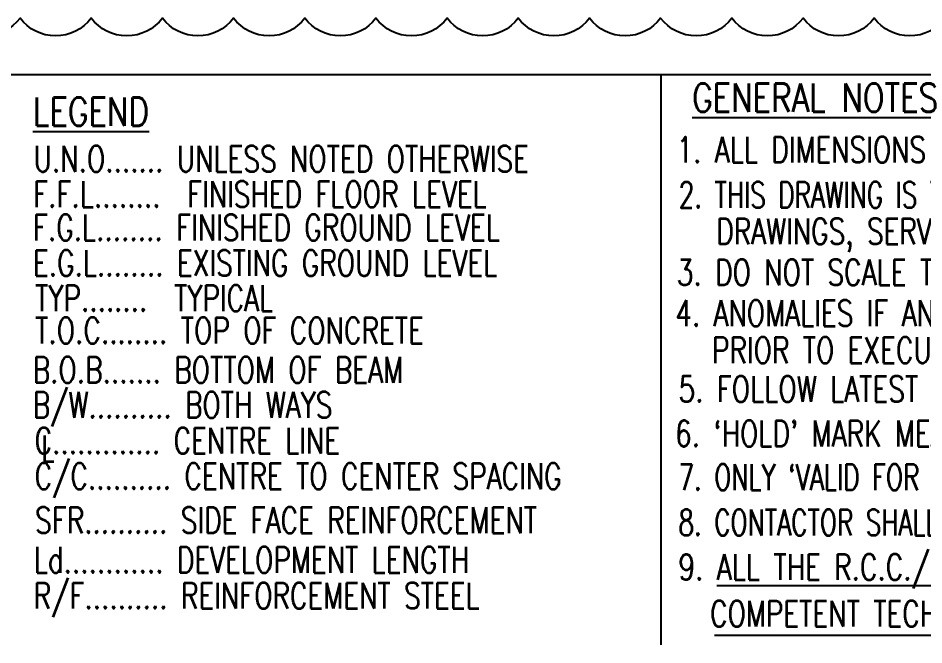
# Model space of a CAD drawing. Extents: x 493682 to 1244665, y -124941 to -2846.
# Drawn here: x 547670 to 560394, y -82122 to -73314 of the extents above; entities that cross this region are included whole.
import ezdxf

# ---------------------------------------------------------------- set-up
doc = ezdxf.new("R2010")
doc.units = 0
doc.header["$MEASUREMENT"] = 0
for name, color, linetype in [('32 FRAME', 6, 'Continuous'), ('BEAM', 4, 'Continuous'), ('sheet', 1, 'Continuous')]:
    doc.layers.add(name, color=color, linetype=linetype)
doc.styles.add('ROMANS', font='simplex.shx')

# ---------------------------------------------------------------- blocks, each defined once
blk = doc.blocks.new('N12')
at = {"layer": '32 FRAME', "color": 4}
for p, q in [((1026.493, 745.55, 1002.914), (1135.237, 745.55, 1002.914)), ((1026.287, 740.74, 1002.914), (1135.871, 740.74, 1002.914))]:
    blk.add_line(p, q, dxfattribs=at)
at = {"layer": '32 FRAME', "color": 3, "style": 'ROMANS', "width": 0.8}
blk.add_text('%%uGENERAL NOTES', height=2.75, dxfattribs=at).set_placement((1024.123, 791.266, 1002.914))
at = {"layer": '32 FRAME', "color": 4, "style": 'ROMANS'}
for s, width, p in [('1. ALL DIMENSIONS ARE IN mm AND LEVELS IN METER. (U.N.0.)', 0.75, (1022.606, 786.379, 1002.914)), ('2. THIS DRAWING IS TO BE READ IN CONJUNCTION WITH THE RELEVANT ARCHITECTURAL ', 0.7, (1022.831, 782.019, 1002.914)), (' DRAWINGS, SERVICE CONSULTANTS DRGS. AND CIVIL CONTRACT DOCUMENT.', 0.75, (1025.161, 778.493, 1002.914)), ('3. DO NOT SCALE THE DRAWING. ', 0.75, (1022.645, 774.534, 1002.914)), ('4. ANOMALIES IF ANY SHALL BE RESOLVED WITH M/S. EPICONS', 0.75, (1022.489, 770.59, 1002.914)), (' PRIOR TO EXECUTION OF WORK.', 0.75, (1024.751, 767.012, 1002.914)), ('5. FOLLOW LATEST REVISION OF ALL RELEVENT DRAWINGS AND B.I.S. CODES.', 0.75, (1022.81, 763.267, 1002.914)), ("6. `HOLD' MARK MEANS WORK SHALL NOT BE EXECUTED", 0.75, (1022.477, 758.96, 1002.914)), ("7. ONLY `VALID FOR CONSTRUCTION' DRG. SHALL BE USED FOR EXECUTION OF WORK.", 0.7, (1022.807, 754.757, 1002.914)), ('8. CONTACTOR SHALL CHECK ALL DIMENSIONS AND LEVELS BEFOR EXECUTION OF WORK.', 0.7, (1022.807, 750.383, 1002.914)), ('9. ALL THE R.C.C./STRUCTURAL WORK SHALL BE EXECUTED STRICTLY UNDER ', 0.75, (1022.807, 746.074, 1002.914)), ('COMPETENT TECHNICAL SUPERVISION SEPARATELY PROVIDED BY THE OWNER', 0.75, (1025.852, 741.57, 1002.914))]:
    blk.add_text(s, height=2.5, dxfattribs=dict(at, width=width)).set_placement(p)
blk = doc.blocks.new('zw$A953')
at = {"layer": '32 FRAME', "color": 3, "style": 'ROMANS', "width": 0.8}
blk.add_text('%%uLEGEND', height=2.75, dxfattribs=at).set_placement((0, 0))
at = {"layer": '32 FRAME', "color": 4, "style": 'ROMANS'}
for s, width, p in [('U.N.O....... UNLESS NOTED OTHERWISE', 0.75, (0.076, -4.447)), ('F.F.L........  FINISHED FLOOR LEVEL', 0.75, (0.031, -7.858)), ('F.G.L........ FINISHED GROUND LEVEL', 0.75, (0.005, -11.079)), ('E.G.L........ EXISTING GROUND LEVEL', 0.75, (0.005, -14.501)), ('TYP........  TYPICAL', 0.75, (0.218, -17.887)), ('T.O.C........ TOP OF CONCRETE', 0.75, (0.218, -21.007)), ('B.O.B....... BOTTOM OF BEAM', 0.75, (-0.015, -24.819)), ('B/W.......... BOTH WAYS', 0.75, (-0.015, -28.199)), ('C............. CENTRE LINE', 0.75, (0.172, -31.653)), ('L', 0.7, (0.832, -32.418)), ('C/C.......... CENTRE TO CENTER SPACING', 0.75, (0.172, -35.086)), ('SFR.......... SIDE FACE REINFORCEMENT', 0.75, (0.215, -39.338)), ('Ld............ DEVELOPMENT LENGTH', 0.75, (0.082, -43.168)), ('R/F.......... REINFORCEMENT STEEL', 0.75, (0.074, -46.62))]:
    blk.add_text(s, height=2.5, dxfattribs=dict(at, width=width)).set_placement(p)

msp = doc.modelspace()

# ---------------------------------------------------------------- linework, layer by layer
msp.add_lwpolyline([(560696.4, -73314.4, -0.5), (559696.4, -73314.4, -0.5), (558696.4, -73314.4, -0.5), (557696.4, -73314.4, -0.5), (556696.4, -73314.4, -0.5), (555696.4, -73314.4, -0.5), (554696.4, -73314.4, -0.5), (553696.4, -73314.4, -0.5), (552696.4, -73314.4, -0.5), (551696.4, -73314.4, -0.5), (550696.4, -73314.4, -0.5), (549696.4, -73314.4, -0.5), (548696.4, -73314.4, -0.5), (547696.4, -73314.4, -0.5), (546696.4, -73314.4, -0.5)], format="xyb")
at = {"layer": 'sheet'}
for p, q in [((531715.3, -74106.4), (591752.1, -74106.4)), ((556705.8, -82122.1), (556705.8, -74106.4))]:
    msp.add_line(p, q, dxfattribs=at)

# ---------------------------------------------------------------- block references
at = {"layer": 'BEAM', "xscale": 145.53, "yscale": 145.53, "zscale": 145.53}
msp.add_blockref('zw$A953', (547876.3, -74827.8), dxfattribs=at)
at = {"layer": 'sheet', "xscale": 145.53, "yscale": 145.53, "zscale": 145.53}
msp.add_blockref('N12', (408098, -189786), dxfattribs=at)

doc.saveas('drawing.dxf')
